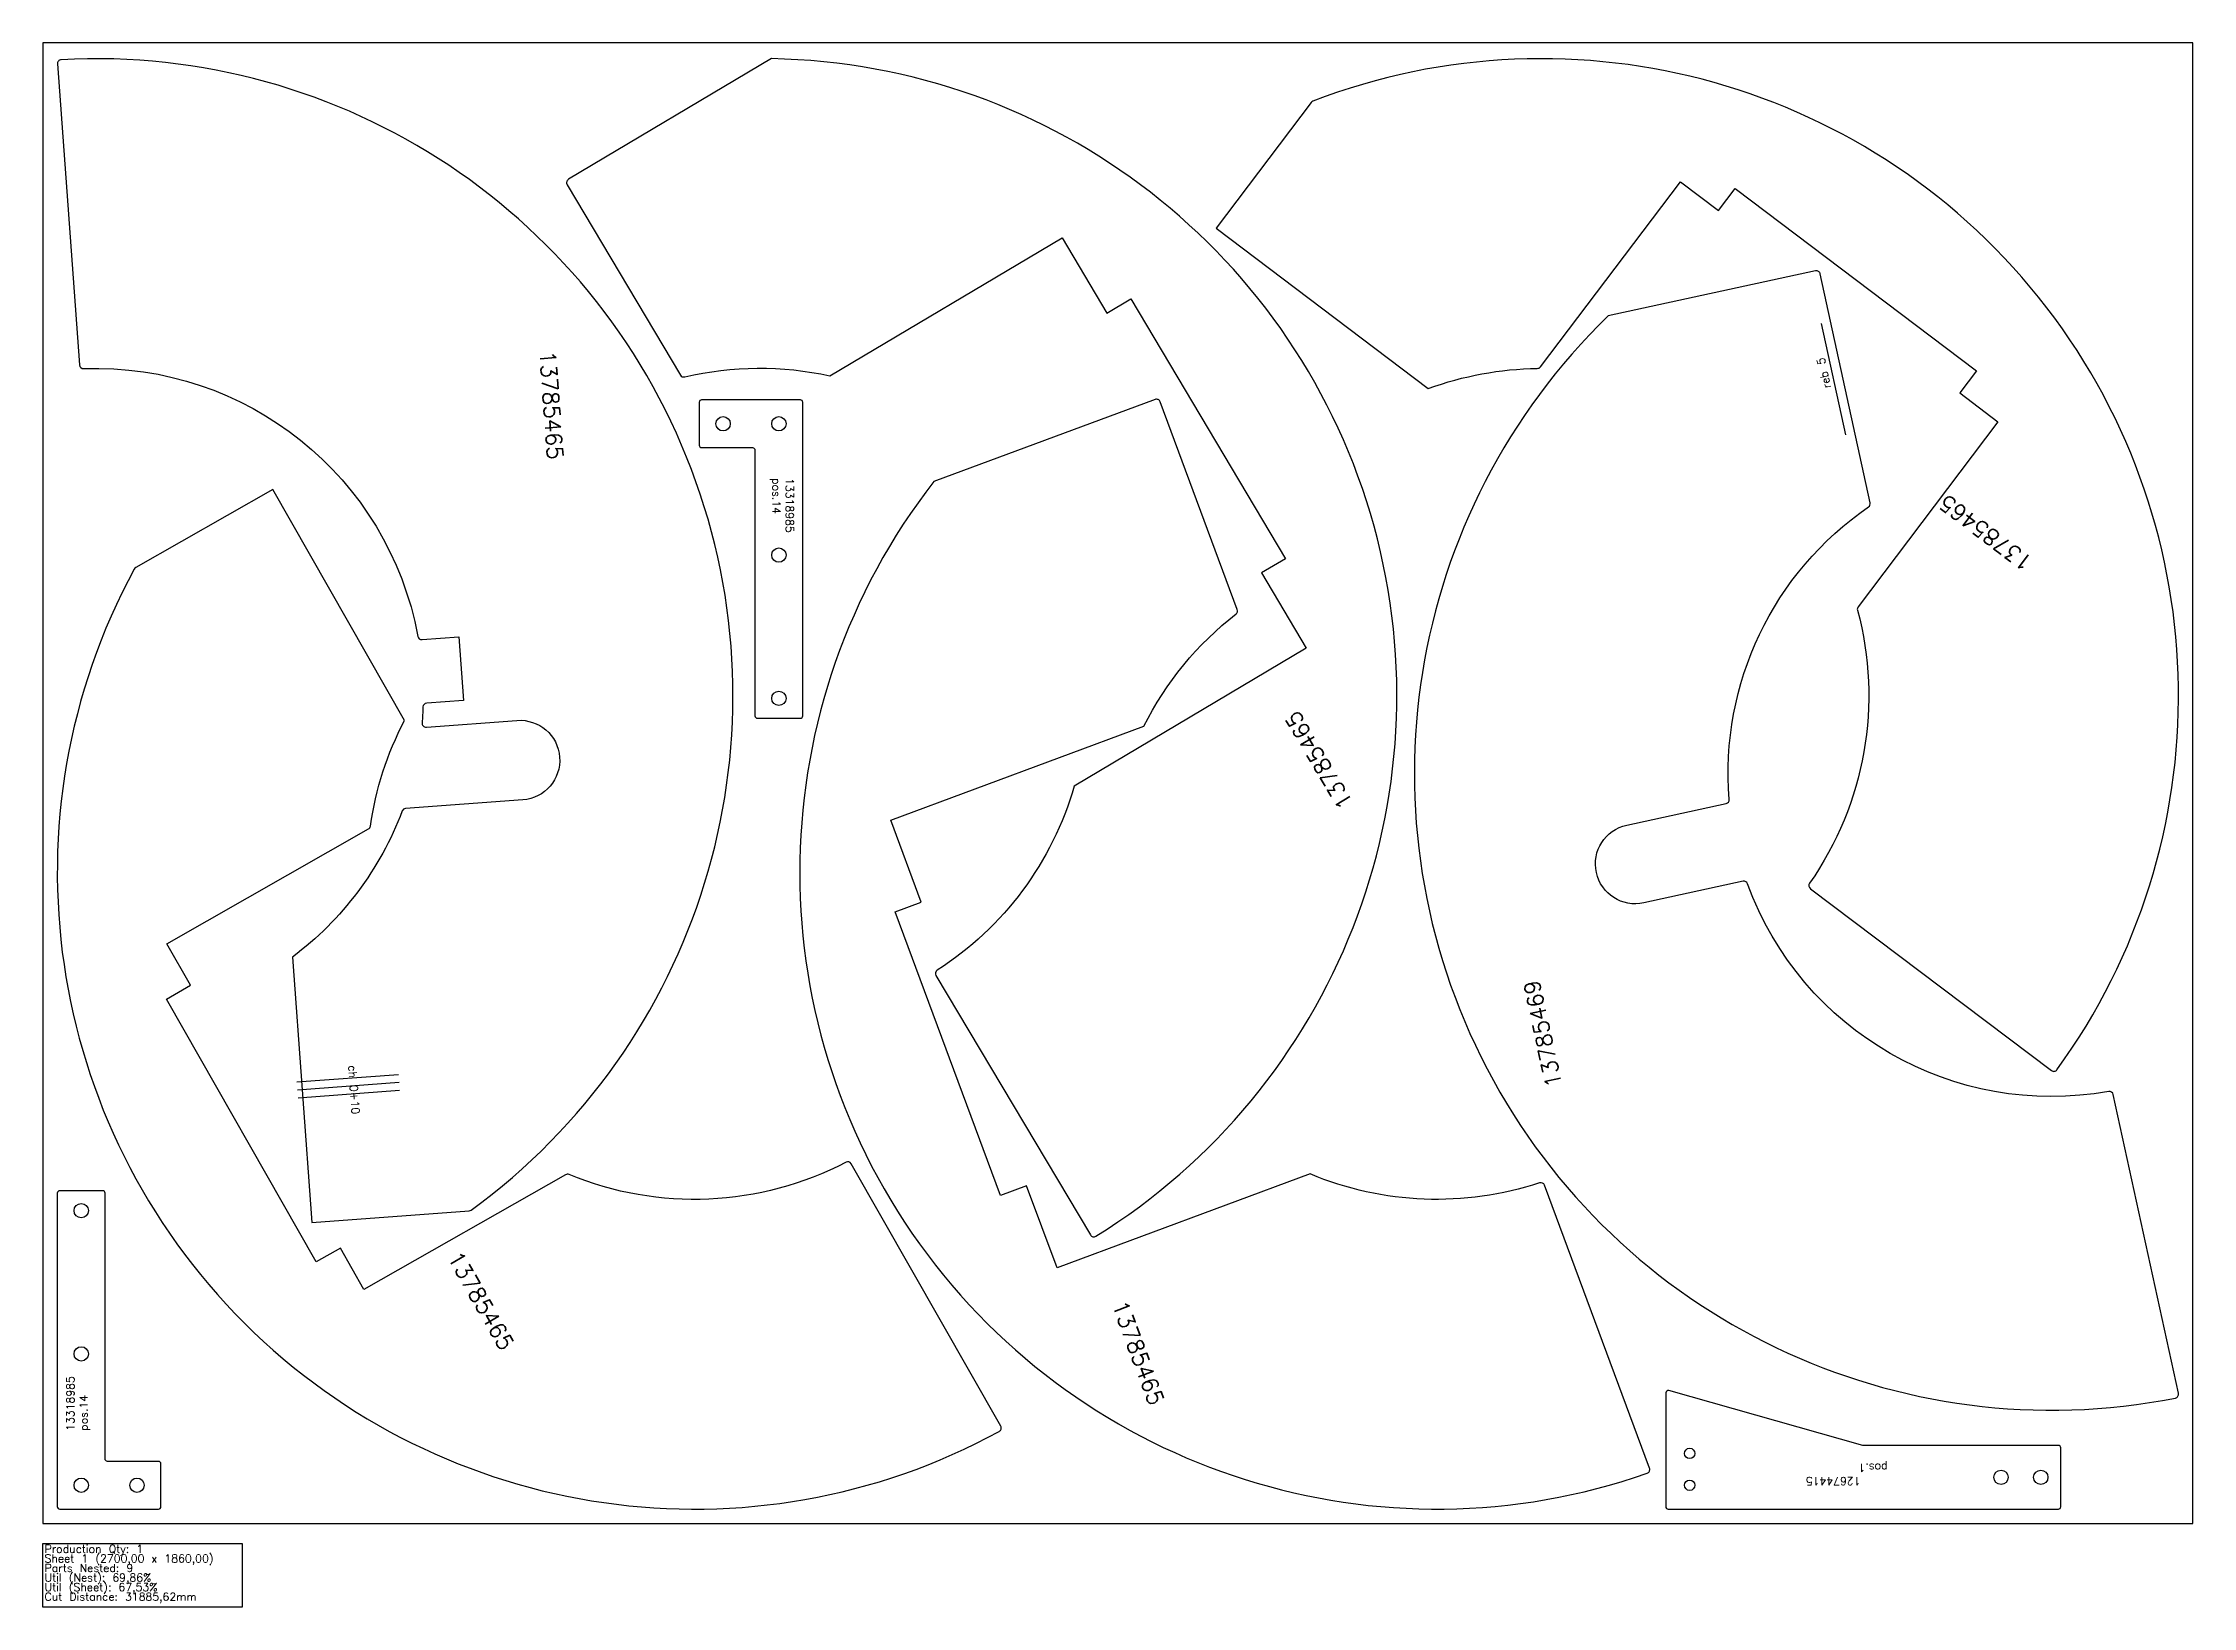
# Model space of a CAD drawing. Header units: millimetres. Extents: x 0 to 2700, y -105 to 1860.
import ezdxf

# ---------------------------------------------------------------- set-up
doc = ezdxf.new("R2010")
doc.units = ezdxf.units.MM
for name, color, linetype in [('12674415', 7, 'Continuous'), ('13318985', 7, 'Continuous'), ('13785465', 7, 'Continuous'), ('13785469', 7, 'Continuous'), ('Chanfro', 7, 'Continuous'), ('Rebaixo', 7, 'Continuous'), ('sheet', 24, 'Continuous'), ('Stats', 7, 'Continuous'), ('Texto', 7, 'Continuous')]:
    doc.layers.add(name, color=color, linetype=linetype)
doc.styles.get("Standard").update_dxf_attribs({"font": 'txt.shx'})

msp = doc.modelspace()

# ---------------------------------------------------------------- linework, layer by layer
at = {"layer": '12674415', "color": 6}
msp.add_lwpolyline([(2533.9, 95, 0.414214), (2530.9, 98), (2286.3, 98, -0.068884), (2285.5, 98.1), (2041.7, 166.9, 0.497286), (2037.9, 164), (2037.9, 21, 0.414214), (2040.9, 18), (2530.9, 18, 0.414214), (2533.9, 21)], format="xyb", close=True, dxfattribs=at)
for centre, radius in [((2067.9, 88), 6.5), ((2067.9, 48), 6.5), ((2458.9, 58), 9), ((2508.9, 58), 9)]:
    msp.add_circle(centre, radius, dxfattribs=at)
at = {"layer": '13318985', "color": 6}
for points in [[(824.1, 1408.6), (824.1, 1354.6, 0.414214), (827.1, 1351.6), (891.1, 1351.6, -0.414214), (894.1, 1348.6), (894.1, 1014.6, 0.414214), (897.1, 1011.6), (951.1, 1011.6, 0.414213), (954.1, 1014.6), (954.1, 1408.6, 0.414214), (951.1, 1411.6), (827.1, 1411.6, 0.414214)], [(148, 21), (148, 75, 0.414214), (145, 78), (81, 78, -0.414214), (78, 81), (78, 415, 0.414214), (75, 418), (21, 418, 0.414214), (18, 415), (18, 21, 0.414214), (21, 18), (145, 18, 0.414214)]]:
    msp.add_lwpolyline(points, format="xyb", close=True, dxfattribs=at)
for centre in [(854.1, 1381.6), (924.1, 1381.6), (924.1, 1216.6), (924.1, 1036.6), (48, 393), (48, 213), (48, 48), (118, 48)]:
    msp.add_circle(centre, 9, dxfattribs=at)
at = {"layer": '13785465', "color": 6}
for points in [[(595.2, 1008.9, -0.999991), (602.5, 909.1), (455.3, 898.3, 0.292055), (451, 895.1, -0.142452), (313.3, 711.5), (337.8, 378.3), (535.2, 392.8, 0.140055), (537.8, 393.8, 0.746926), (22.8, 1839, 0.419751), (18.1, 1833.6), (45.9, 1455.5, 0.403689), (51.1, 1450.9, -0.372511), (470.7, 1114.5, 0.382813), (476, 1110.4), (522.3, 1113.8), (528.2, 1034), (481.9, 1030.6, 0.382813), (477.2, 1025.8, -0.012128), (476, 1005.9, 0.46095), (481.4, 1000.5)], [(1315.3, 362.5, 0.419751), (1322.2, 360.8, 0.747623), (914.7, 1840.3), (660, 1688.7, 0.414214), (658.2, 1681.9), (800.5, 1442.8, 0.327399), (805.9, 1440.5, -0.112315), (988.3, 1441.9), (1279.7, 1615.3), (1335.9, 1520.7), (1366, 1538.6), (1560.3, 1212.1), (1530.2, 1194.2), (1586.5, 1099.6), (1295.1, 926.3, -0.18107), (1123, 695, 0.403689), (1121.4, 688.3)], [(2218.5, 804.4, 0.403689), (2219.6, 797.5), (2522.1, 569, 0.419751), (2529.1, 570, 0.746926), (1594.7, 1786.9, 0.140055), (1592.5, 1785.2), (1473.1, 1627.2), (1739.7, 1425.8, -0.085295), (1876.6, 1451.1, 0.231763), (1880.5, 1453.1), (2056.2, 1685.5), (2104, 1649.4), (2125.1, 1677.3), (2428.3, 1448.2), (2407.2, 1420.3), (2455.1, 1384.1), (2279.5, 1151.7, 0.231763), (2278.6, 1147.4, -0.222282)], [(2017.5, 69.4), (1885.6, 424.9, 0.403689), (1879.4, 427.9, -0.18107), (1591.4, 439.1), (1273.5, 321.1), (1235.2, 424.3), (1202.4, 412.1), (1070.2, 768.3), (1103, 780.5), (1064.7, 883.6), (1382.6, 1001.6, -0.112315), (1498.2, 1142.6, 0.327399), (1499.8, 1148.3), (1403, 1409.2, 0.414214), (1396.6, 1412.1), (1118.7, 1309, 0.747623), (2014.5, 63, 0.419751)], [(1008.5, 453.8, -0.222282), (660.6, 438.4, 0.231763), (656.2, 438.1), (403.1, 293.9), (373.4, 346), (343, 328.7), (154.9, 658.8), (185.3, 676.2), (155.6, 728.3), (408.7, 872.5, 0.231763), (411.2, 876.2, -0.085295), (453.9, 1008.6), (288.5, 1298.9), (116.5, 1200.9, 0.140055), (114.5, 1199, 0.746926), (1200.9, 115.6, 0.419751), (1202.8, 122.4), (1015.1, 451.9, 0.403689)]]:
    msp.add_lwpolyline(points, format="xyb", close=True, dxfattribs=at)
at = {"layer": '13785469', "color": 6}
msp.add_lwpolyline([(2294.6, 1282.3), (2231.9, 1569.9, 0.414214), (2225.9, 1573.7), (1965.6, 1517, 0.747623), (2677.9, 157.6, 0.419751), (2681.8, 163.6), (2599.9, 538.9, 0.403562), (2594.2, 542.8, -0.365048), (2140.7, 803.6, 0.375425), (2134.9, 806.8), (2010.2, 779.6, -0.999986), (1988.9, 877.3), (2113.6, 904.5, 0.375425), (2117.5, 909.7, -0.268668), (2292.5, 1277.1, 0.304987)], format="xyb", close=True, dxfattribs=at)
at = {"layer": 'Chanfro', "color": 6}
for p, q in [((446.5, 563.8), (318.8, 554.4)), ((447.2, 553.8), (319.5, 544.4)), ((447.9, 543.9), (320.3, 534.5))]:
    msp.add_line(p, q, dxfattribs=at)
at = {"layer": 'Rebaixo', "color": 6}
msp.add_line((2263.9, 1367.5), (2233.4, 1507.4), dxfattribs=at)
at = {"layer": 'sheet', "color": 7}
msp.add_lwpolyline([(0, 0), (2700, 0), (2700, 1860), (0, 1860)], close=True, dxfattribs=at)
at = {"layer": 'Stats', "color": 151}
msp.add_lwpolyline([(0, -25), (250, -25), (250, -105), (0, -105), (0, -25)], close=True, dxfattribs=at)

# ---------------------------------------------------------------- texts
at = {"layer": 'Chanfro', "color": 6, "insert": (393.3, 576), "char_height": 10, "width": 70.655, "attachment_point": 1, "rotation": 274.2081}
msp.add_mtext('ch 0+10', dxfattribs=at)
at = {"layer": 'Rebaixo', "color": 6, "insert": (2235.6, 1425.2), "char_height": 10, "width": 91.29, "attachment_point": 1, "rotation": 102.2988}
msp.add_mtext('reb 5', dxfattribs=at)
at = {"layer": 'Stats', "color": 60}
for s, p in [('Production Qty: 1', (2, -37)), ('Sheet 1 (2700,00 x 1860,00)', (2, -49)), ('Parts Nested: 9', (2, -61)), ('Util (Nest): 69,86%', (2, -73)), ('Util (Sheet): 67,53%', (2, -85)), ('Cut Distance: 31885,62mm', (2, -97))]:
    msp.add_text(s, height=10, dxfattribs=at).set_placement(p)
at = {"layer": 'Texto', "color": 6, "attachment_point": 1}
for s, insert, char_height, width, rotation in [('13785465', (643.4, 1474.2), 20, 327.469, 274.2081), ('13318985 pos.14', (942.7, 1313.3), 10, 58.452, 270), ('13785465', (2488.4, 1195.1), 20, 327.469, 142.9257), ('13785465', (1628.8, 894.8), 20, 327.469, 120.7521), ('13785469', (1888.2, 545.9), 20, 431.733, 102.2988), ('13785465', (524.7, 344.4), 20, 327.469, 299.6735), ('13785465', (1360.9, 282.1), 20, 327.469, 290.3608), ('13318985 pos.14', (29.4, 116.4), 10, 58.452, 90), ('{\\W3.808408; }12674415 pos.1', (2316.4, 48.2), 10, 125.689, 180)]:
    msp.add_mtext(s, dxfattribs=dict(at, insert=insert, char_height=char_height, width=width, rotation=rotation))

doc.saveas('drawing.dxf')
